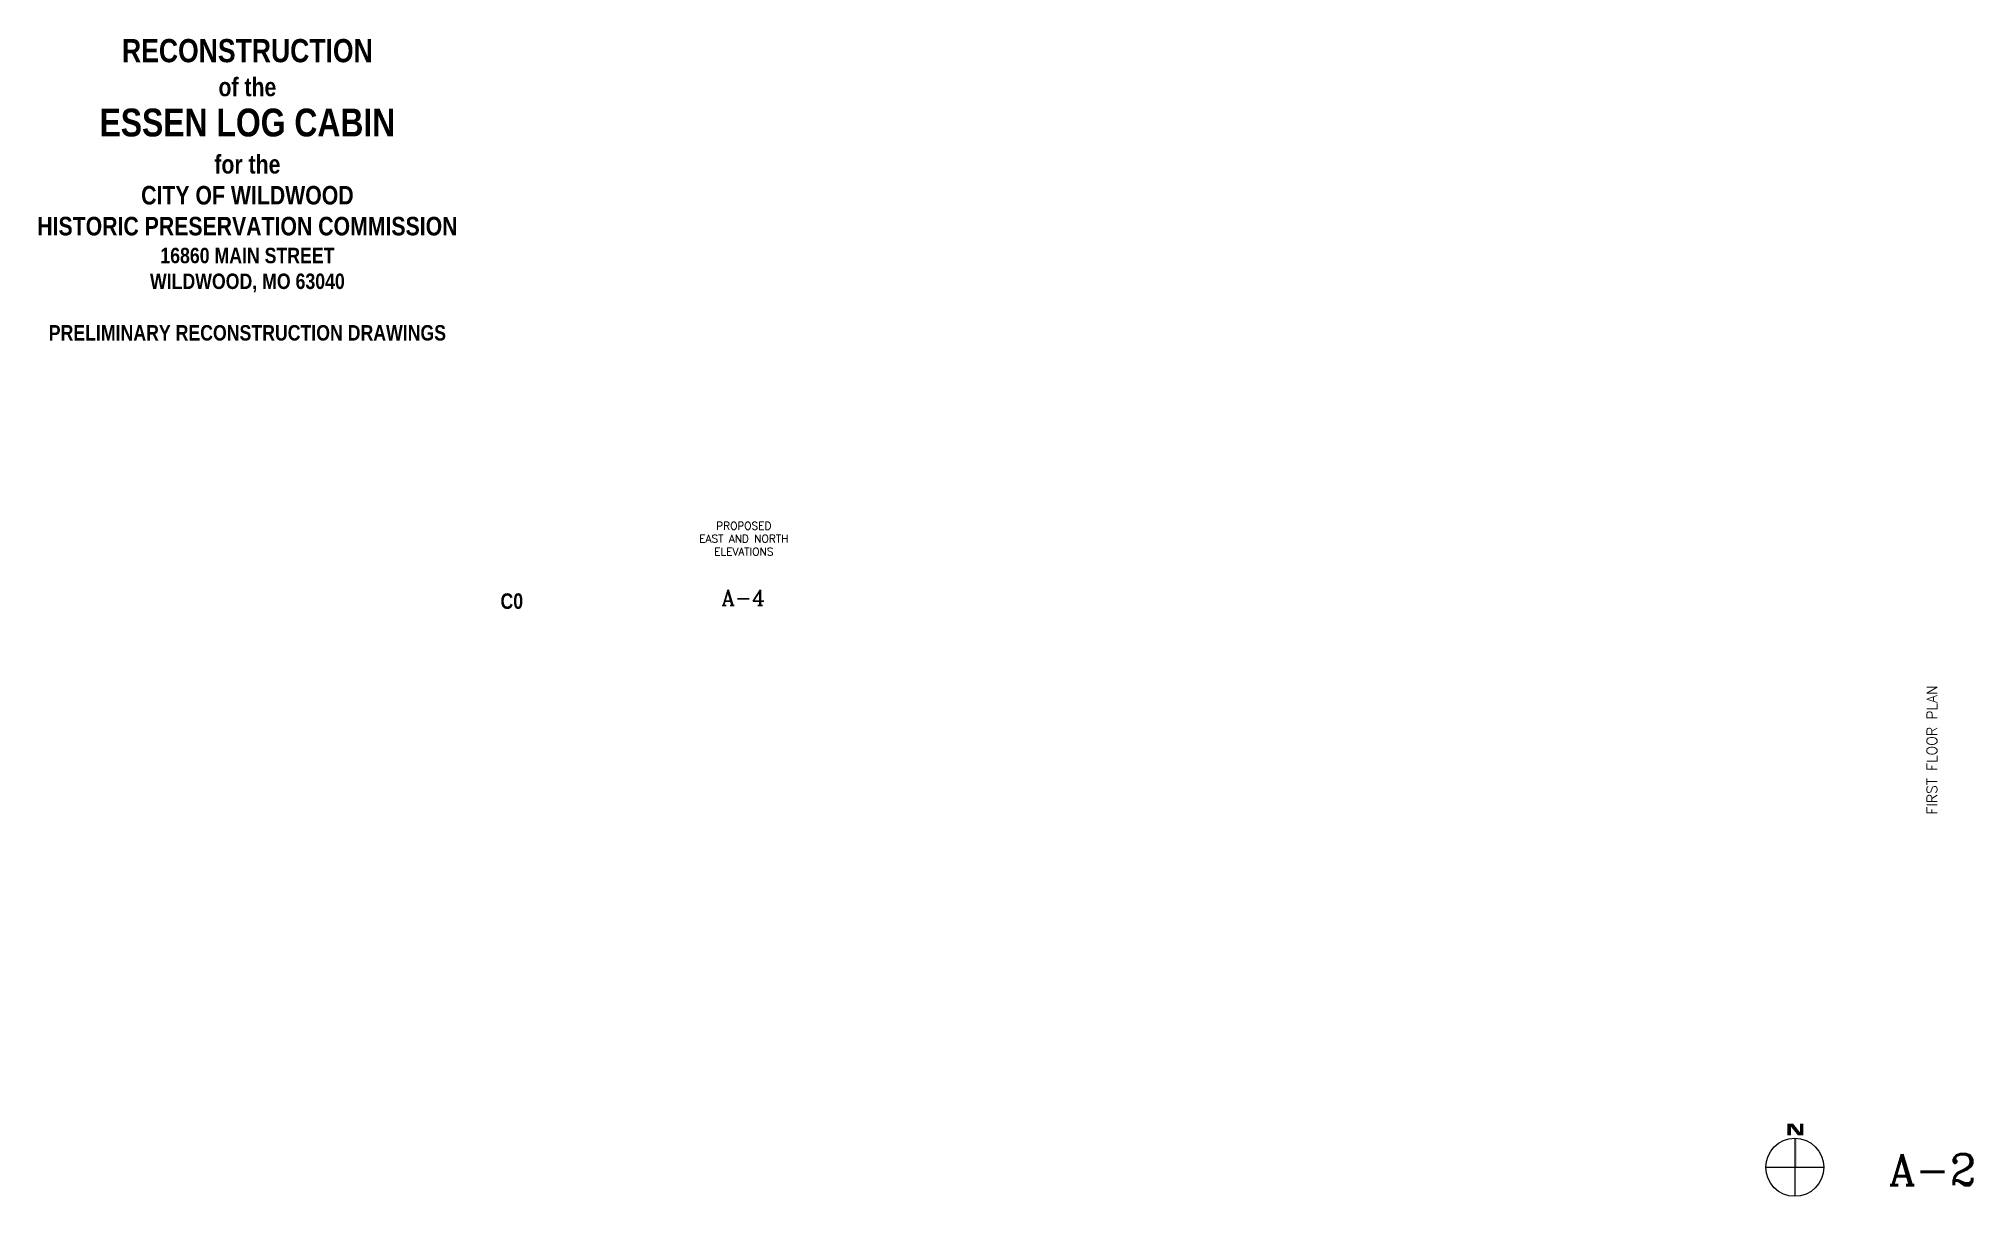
# Paper-space layout 'COVER' of a CAD drawing. Header units: inches. Extents: x 11 to 34.4, y -0.1 to 14.
import ezdxf
from ezdxf.enums import TextEntityAlignment as Align

# ---------------------------------------------------------------- set-up
doc = ezdxf.new("R2010")
doc.units = ezdxf.units.IN
doc.header["$LTSCALE"] = 48
doc.header["$MEASUREMENT"] = 0
for name, color, linetype in [('A-Anno-Note', 2, 'Continuous'), ('AP6', 6, 'Continuous'), ('WINDOWS', 5, 'Continuous')]:
    doc.layers.add(name, color=color, linetype=linetype)
doc.styles.add('API-BOOK', font='ARIALNB.TTF')
doc.styles.add('arial narrow', font='ARIALN.TTF')

# ---------------------------------------------------------------- blocks, each defined once
blk = doc.blocks.new('Anno_North_M')
blk.add_hatch(color=256).paths.add_polyline_path([(4.98, -0.4, 0.020024), (5, 0), (0, 0), (0, -0.4)])
for p, q in [((0, 5), (0, -5)), ((5, 0), (-5, 0))]:
    blk.add_line(p, q)
blk.add_circle((0, 0), 5)
for points in [[(7.53, 1.26), (7.53, 0.66), (5.53, 1.26), (5.53, 0.66)], [(5.53, -0.52), (5.53, -1.3), (7.53, 1.09), (7.53, 0.29)], [(5.59, -0.52), (5.53, -0.52), (5.59, -1.46), (5.53, -1.47)], [(5.53, -0.87), (5.53, -1.47), (7.53, -0.87), (7.53, -1.47)]]:
    blk.add_solid(points)

psp = doc.layouts.new('COVER')

# ---------------------------------------------------------------- block references
at = {"layer": 'A-Anno-Note', "xscale": 0.0703125, "yscale": 0.0703125, "zscale": 0.0703125, "rotation": 90}
psp.add_blockref('Anno_North_M', (32.296, 0.272), dxfattribs=at)

# ---------------------------------------------------------------- texts
at = {"style": 'API-BOOK'}
psp.add_attdef('C0', text='', height=0.188, dxfattribs=at).set_placement((16.87, 7.046), align=Align.RIGHT)
at = {"layer": 'AP6', "linetype": 'Continuous'}
for s, insert, char_height, width, attachment_point in [('{\\Fromanc.shx|c0;PROPOSED\\PEAST AND NORTH ELEVATIONS}', (19.547, 8.1), 0.09375, 1.63899, 2), ('{\\Fromanc.shx|c1;A-\\Fromanc.shx|c0;4}', (19.276, 7.275), 0.1875, 2.59375, 1), ('{\\Fromanc.shx;A-2}', (33.437, 0.432), 0.375, 5.1875, 1)]:
    psp.add_mtext(s, dxfattribs=dict(at, insert=insert, char_height=char_height, width=width, attachment_point=attachment_point))
at = {"layer": 'AP6', "linetype": 'Continuous', "insert": (33.897, 4.549), "char_height": 0.125, "width": 5.1875, "attachment_point": 1, "rotation": 90}
psp.add_mtext('{\\Fromanc.shx;FIRST FLOOR PLAN}', dxfattribs=at)
at = {"layer": 'WINDOWS', "color": 12, "insert": (13.525, 13.958), "char_height": 0.09844, "width": 8.78377, "attachment_point": 2, "style": 'arial narrow'}
psp.add_mtext('\\pxt14.999;{\\fArial Narrow|b1|i0|c0|p34;\\H2.8571x;RECONSTRUCTION \\P\\H0.80011x;of the \\P\\H1.5x;ESSEN LOG CABIN \\H1.333x;\\P\\H0.50013x;for the\\PCITY OF WILDWOOD \\PHISTORIC PRESERVATION COMMISSION\\H0.50007x;\\P\\H1.66621x;16860 MAIN STREET\\PWILDWOOD, MO 63040\\P\\PPRELIMINARY RECONSTRUCTION DRAWINGS\\H0.60016x;\\P\\fArial Narrow|b0|i0|c0|p34;\\H0.6565x;^I}', dxfattribs=at)

doc.saveas('drawing.dxf')
